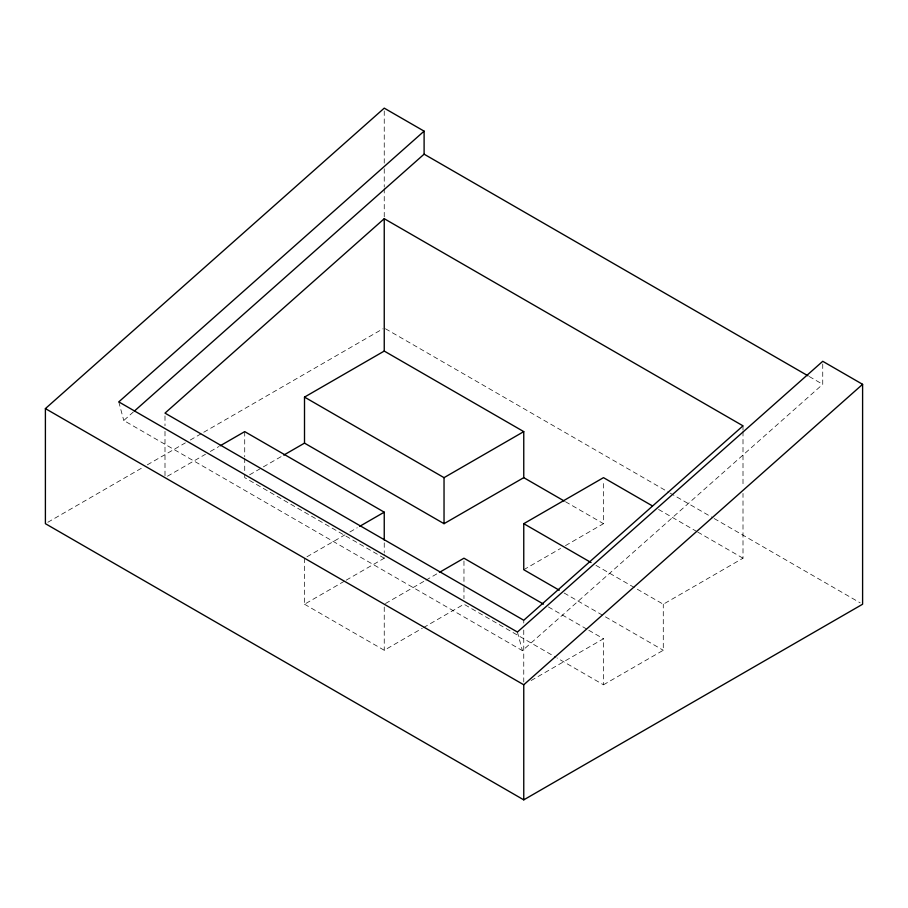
<?xml version="1.0" encoding="UTF-8"?>
<svg xmlns="http://www.w3.org/2000/svg" width="908" height="908" viewBox="0 0 908 908"><rect width="100%" height="100%" fill="white"/><g stroke="black" fill="none" stroke-linecap="round" stroke-linejoin="round"><path stroke-width="0.68" stroke-dasharray="4.54 3.41" d="M822.739 364.017L822.739 384.322L522.406 650.639L123.772 420.495L133.317 412.016M47.852 522.259L142.386 467.688M147.3 464.851L185.357 442.877M190.271 440.039L202.541 432.957M203.767 432.242L383.006 328.764M167.447 476.235L205.469 454.284M210.372 451.446L218.964 446.486M249.598 474.827L282.547 455.805M306.961 556.786L344.983 534.835M349.898 531.997L357.253 527.752M304.509 558.204L304.509 604.229L344.983 580.859M346.22 580.155L384.243 558.204L384.243 554.016M385.469 603.525L424.717 580.859M425.943 580.155L438.212 573.073M304.509 604.229L384.243 650.264L422.265 628.313M423.491 627.598L463.965 604.229L555.753 657.233M523.757 569.713L560.554 548.466M565.468 545.629L603.491 523.678L603.491 480.446M531.123 680.535L603.491 638.755L603.491 684.791L556.979 657.937M595.966 565.366L663.283 604.229L743.005 558.204L743.005 493.43M603.491 684.791L663.283 650.264L663.283 604.229M809.244 376.525L822.739 384.322M385.469 328.764L668.799 492.34M670.025 493.055L712.962 517.844M714.187 518.547L860.148 602.821M658.561 509.445L696.504 531.35M697.73 532.054L743.005 558.204M565.468 501.727L603.491 523.678M564.152 593.026L663.283 650.264M548.409 606.953L587.578 629.573M588.804 630.277L603.491 638.755M384.243 558.204L244.717 477.653L244.717 473.465M517.424 632.047L522.406 650.639M118.789 401.892L123.772 420.495M743.005 425.841L743.005 430.063M743.005 431.47L743.005 486.382M523.757 620.255L523.757 623.058M523.757 630.073L523.757 681.976M463.965 560.996L463.965 586.103M463.965 587.499L463.965 598.656M384.243 110.958L384.243 163.122M384.243 168.752L384.243 187.082M384.243 188.489L384.243 218.102M384.243 542.859L384.243 552.62M384.243 607.021L384.243 650.264M244.717 431.618L244.717 456.724M244.717 458.12L244.717 472.069M164.995 415.921L164.995 425.75M164.995 431.357L164.995 476.246"/><path stroke-width="1.36" d="M424.104 131.149L118.789 401.892L517.424 632.047L822.739 361.305L862.6 384.322L862.6 604.229L523.757 799.857L45.4 523.678L45.4 408.6L384.243 108.143L424.104 131.149L424.104 154.167L134.384 411.074M384.243 218.703L164.995 413.117L523.757 620.255L743.005 425.841L384.243 218.703L384.243 351.067L523.757 431.618L523.757 477.653L444.035 523.678L304.509 443.127L283.761 455.101M523.757 799.857L523.757 684.78L862.6 384.322M220.19 445.783L244.717 431.618L384.243 512.169L384.243 540.067M304.509 443.127L304.509 397.102L384.243 351.067M359.704 526.334L384.243 512.169M304.509 397.102L444.035 477.653L523.757 431.618M439.438 572.369L463.965 558.204L543.517 604.126M559.249 590.2L523.757 569.713L523.757 523.678L603.491 477.653L652.443 505.915M424.104 154.167L808.018 375.821M523.757 477.653L564.243 501.023M523.757 523.678L591.074 562.54M45.4 408.6L523.757 684.78M444.035 477.653L444.035 523.678"/></g></svg>
